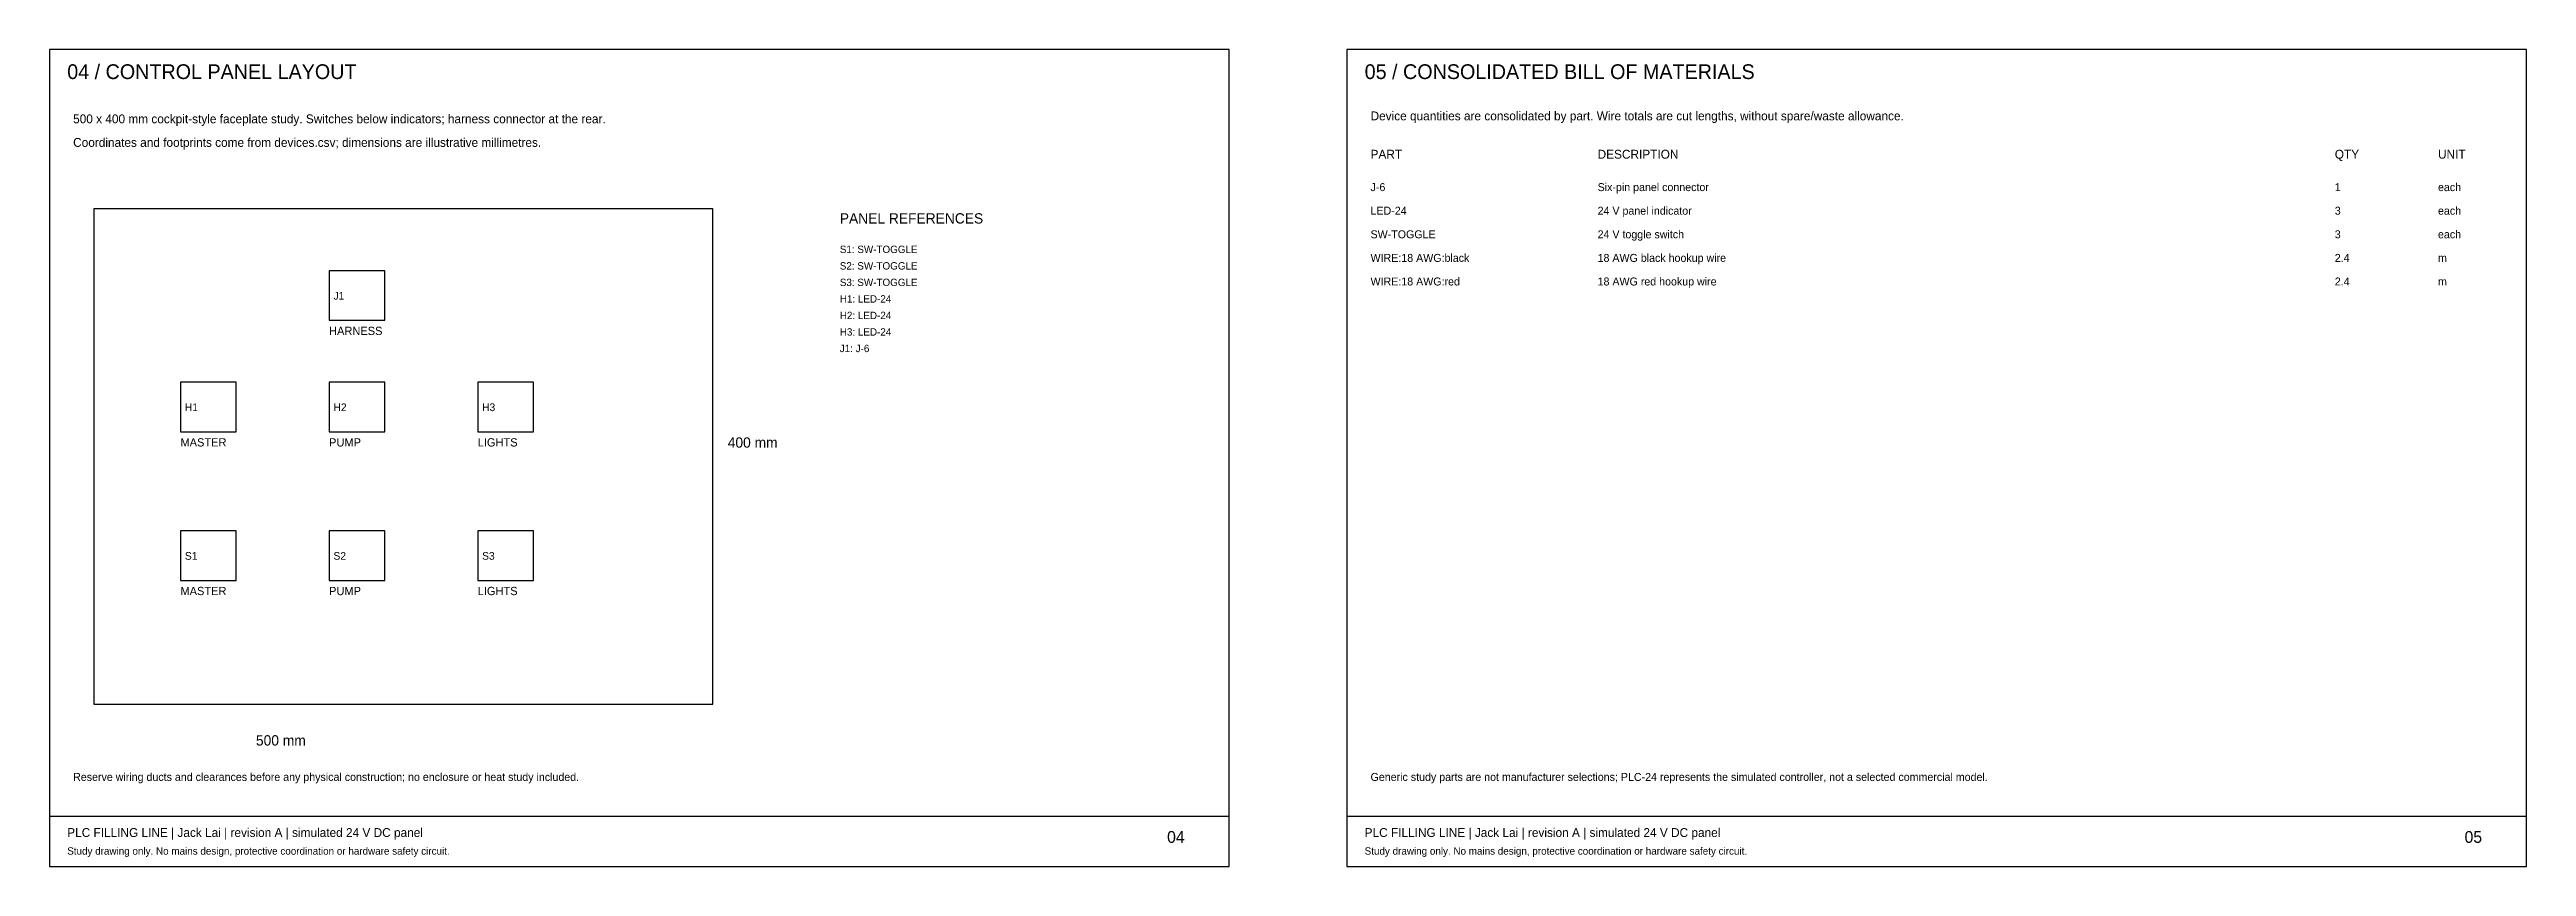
# Model space of a CAD drawing. Header units: millimetres. Extents: x 10 to 2170, y 10 to 287.
# Drawn here: x 1330 to 2170, y 10 to 287 of the extents above; entities that cross this region are included whole.
import ezdxf

# ---------------------------------------------------------------- set-up
doc = ezdxf.new("R2010")
doc.units = ezdxf.units.MM
doc.layers.add('SHEET_4', color=7, linetype='Continuous')
doc.layers.add('SHEET_5', color=7, linetype='Continuous')

msp = doc.modelspace()

# ---------------------------------------------------------------- linework, layer by layer
at = {"layer": 'SHEET_4'}
msp.add_line((1330, 27), (1730, 27), dxfattribs=at)
for points in [[(1330, 10), (1730, 10), (1730, 287), (1330, 287)], [(1345, 65), (1555, 65), (1555, 233), (1345, 233)], [(1424.8, 195.2), (1443.7, 195.2), (1443.7, 212), (1424.8, 212)], [(1374.4, 157.4), (1393.3, 157.4), (1393.3, 174.2), (1374.4, 174.2)], [(1424.8, 157.4), (1443.7, 157.4), (1443.7, 174.2), (1424.8, 174.2)], [(1475.2, 157.4), (1494.1, 157.4), (1494.1, 174.2), (1475.2, 174.2)], [(1374.4, 107), (1393.3, 107), (1393.3, 123.8), (1374.4, 123.8)], [(1424.8, 107), (1443.7, 107), (1443.7, 123.8), (1424.8, 123.8)], [(1475.2, 107), (1494.1, 107), (1494.1, 123.8), (1475.2, 123.8)]]:
    msp.add_lwpolyline(points, close=True, dxfattribs=at)
at = {"layer": 'SHEET_5'}
msp.add_line((1770, 27), (2170, 27), dxfattribs=at)
msp.add_lwpolyline([(1770, 10), (2170, 10), (2170, 287), (1770, 287)], close=True, dxfattribs=at)

# ---------------------------------------------------------------- texts
at = {"layer": 'SHEET_4'}
for s, height, p in [('04 / CONTROL PANEL LAYOUT', 5, (1336, 277)), ('500 x 400 mm cockpit-style faceplate study. Switches below indicators; harness connector at the rear.', 3, (1338, 262)), ('Coordinates and footprints come from devices.csv; dimensions are illustrative millimetres.', 3, (1338, 254)), ('PANEL REFERENCES', 3.5, (1598, 228)), ('S1: SW-TOGGLE', 2.5, (1598, 218)), ('S2: SW-TOGGLE', 2.5, (1598, 212.4)), ('J1', 2.6, (1426.3, 202.2)), ('S3: SW-TOGGLE', 2.5, (1598, 206.8)), ('H1: LED-24', 2.5, (1598, 201.2)), ('H2: LED-24', 2.5, (1598, 195.6)), ('HARNESS', 2.8, (1424.8, 190.2)), ('J1: J-6', 2.5, (1598, 184.4)), ('H3: LED-24', 2.5, (1598, 190)), ('H1', 2.6, (1375.9, 164.4)), ('H2', 2.6, (1426.3, 164.4)), ('H3', 2.6, (1476.7, 164.4)), ('MASTER', 2.8, (1374.4, 152.4)), ('PUMP', 2.8, (1424.8, 152.4)), ('LIGHTS', 2.8, (1475.2, 152.4)), ('400 mm', 3.5, (1560, 152)), ('S1', 2.6, (1375.9, 114)), ('S2', 2.6, (1426.3, 114)), ('S3', 2.6, (1476.7, 114)), ('MASTER', 2.8, (1374.4, 102)), ('PUMP', 2.8, (1424.8, 102)), ('LIGHTS', 2.8, (1475.2, 102)), ('500 mm', 3.5, (1400, 51)), ('Reserve wiring ducts and clearances before any physical construction; no enclosure or heat study included.', 2.7, (1338, 39)), ('PLC FILLING LINE | Jack Lai | revision A | simulated 24 V DC panel', 3, (1336, 20)), ('04', 4, (1709, 18)), ('Study drawing only. No mains design, protective coordination or hardware safety circuit.', 2.5, (1336, 14))]:
    msp.add_text(s, height=height, dxfattribs=at).set_placement(p)
at = {"layer": 'SHEET_5'}
for s, height, p in [('05 / CONSOLIDATED BILL OF MATERIALS', 5, (1776, 277)), ('Device quantities are consolidated by part. Wire totals are cut lengths, without spare/waste allowance.', 3, (1778, 263)), ('PART', 3, (1778, 250)), ('DESCRIPTION', 3, (1855, 250)), ('QTY', 3, (2105, 250)), ('UNIT', 3, (2140, 250)), ('J-6', 2.7, (1778, 239)), ('Six-pin panel connector', 2.7, (1855, 239)), ('1', 2.7, (2105, 239)), ('each', 2.7, (2140, 239)), ('LED-24', 2.7, (1778, 231)), ('24 V panel indicator', 2.7, (1855, 231)), ('3', 2.7, (2105, 231)), ('each', 2.7, (2140, 231)), ('SW-TOGGLE', 2.7, (1778, 223)), ('24 V toggle switch', 2.7, (1855, 223)), ('3', 2.7, (2105, 223)), ('each', 2.7, (2140, 223)), ('WIRE:18 AWG:black', 2.7, (1778, 215)), ('18 AWG black hookup wire', 2.7, (1855, 215)), ('2.4', 2.7, (2105, 215)), ('m', 2.7, (2140, 215)), ('WIRE:18 AWG:red', 2.7, (1778, 207)), ('18 AWG red hookup wire', 2.7, (1855, 207)), ('2.4', 2.7, (2105, 207)), ('m', 2.7, (2140, 207)), ('Generic study parts are not manufacturer selections; PLC-24 represents the simulated controller, not a selected commercial model.', 2.7, (1778, 39)), ('PLC FILLING LINE | Jack Lai | revision A | simulated 24 V DC panel', 3, (1776, 20)), ('05', 4, (2149, 18)), ('Study drawing only. No mains design, protective coordination or hardware safety circuit.', 2.5, (1776, 14))]:
    msp.add_text(s, height=height, dxfattribs=at).set_placement(p)

doc.saveas('drawing.dxf')
